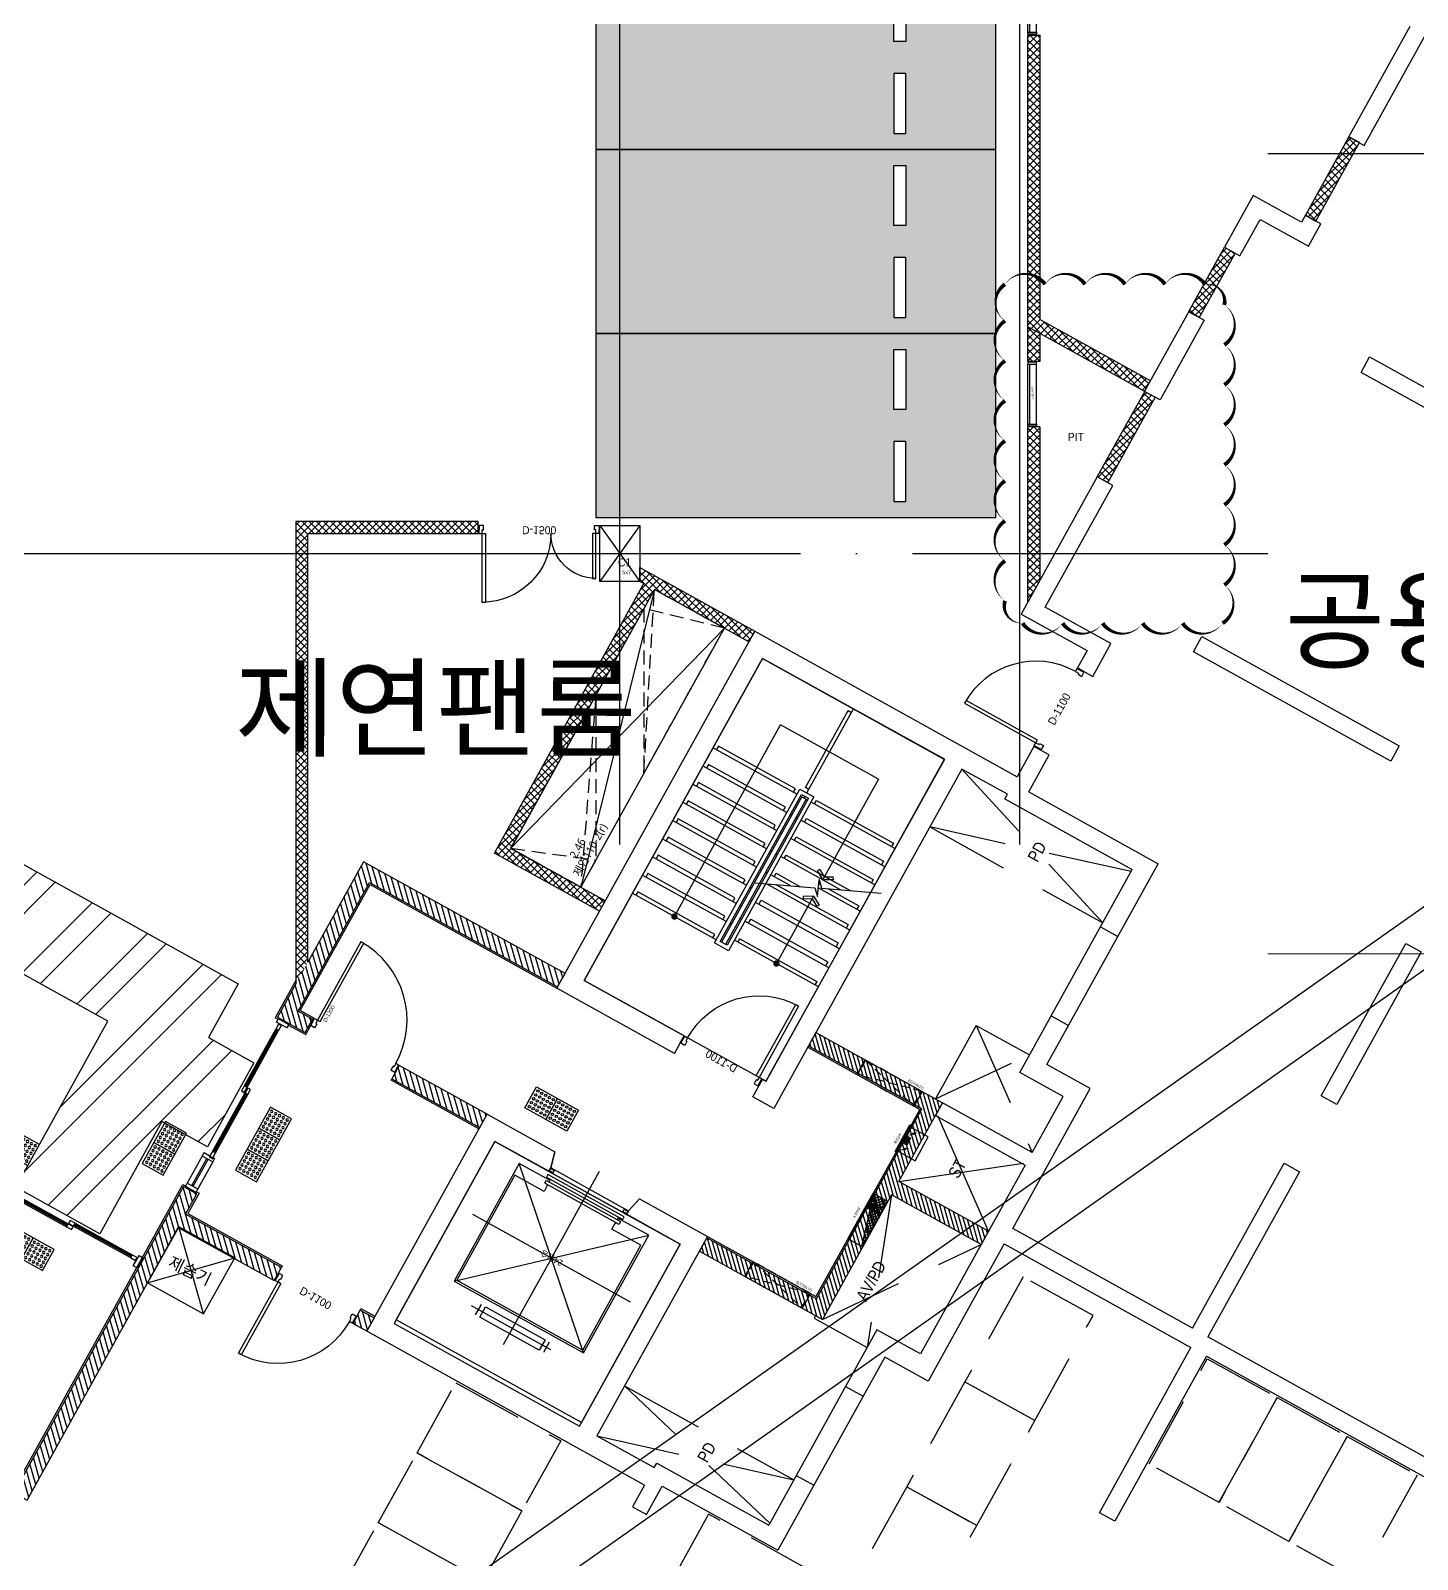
# Model space of a CAD drawing. Header units: millimetres. Extents: x -21000 to 567700, y 435000 to 850800.
# Drawn here: x 426651 to 443986, y 669270 to 688377 of the extents above; entities that cross this region are included whole.
import ezdxf
from ezdxf.enums import TextEntityAlignment as Align
from ezdxf.xclip import XClip

# ---------------------------------------------------------------- set-up
doc = ezdxf.new("R2010")
doc.units = ezdxf.units.MM
doc.header["$LTSCALE"] = 700
doc.header["$XCLIPFRAME"] = 2
for name, pattern in [('AB_Pbase$0$CENTER2', [1.125, 0.75, -0.125, 0.125, -0.125]), ('AB_Pbase$0$CON-110-B2F$0$HIDDEN', [9.525, 6.35, -3.175]), ('AB_Pbase$0$HID', [2.3, 1.5, -0.8]), ('AB_Pbase$0$HIDDEN1', [0.375, 0.25, -0.125]), ('AB_Pbase$0$주차장기둥$0$CEN', [62, 60, -1, 0, -1]), ('AUDIT_D_190513103822-5', [2.3, 1.5, -0.8]), ('HIDDEN', [9.525, 6.35, -3.175])]:
    doc.linetypes.add(name, pattern=pattern)
doc.layers.get('0').update_dxf_attribs({"color": 2})
doc.layers.get('Defpoints').update_dxf_attribs({"color": 171})
for name, color, linetype, plot in [('AB_Pbase$0$@지하주차장제외할면적', 210, 'Continuous', False), ('AB_Pbase$0$AB_Pbase_지붕층_구조도void$0$DEF_TEXT', 221, 'Continuous', False), ('AB_Pbase$0$CON-110-B2F$0$DEF', 181, 'AB_Pbase$0$CON-110-B2F$0$HIDDEN', False), ('AB_Pbase$0$DEFPOINT', 247, 'Continuous', False), ('AB_Pbase$0$Defponts', 161, 'Continuous', False), ('AB_Pbase$0$주차장기둥$0$DEFPOINT', 247, 'Continuous', False)]:
    doc.layers.add(name, color=color, linetype=linetype, plot=plot)
for name, color, linetype in [('AB_Pbase$0$AB_Pbase$0$2.제연덕트..', 15, 'Continuous'), ('AB_Pbase$0$AB_Pbase$0$4.H', 140, 'Continuous'), ('AB_Pbase$0$da-open hid', 8, 'AB_Pbase$0$HIDDEN1'), ('AB_Pbase$0$DOOR', 4, 'Continuous'), ('AB_Pbase$0$ELE4', 4, 'Continuous'), ('AB_Pbase$0$ELE6', 6, 'Continuous'), ('AB_Pbase$0$ELE8', 8, 'Continuous'), ('AB_Pbase$0$ELE9', 9, 'Continuous'), ('AB_Pbase$0$elev', 6, 'Continuous'), ('AB_Pbase$0$FIN', 6, 'Continuous'), ('AB_Pbase$0$HAT-BR', 5, 'Continuous'), ('AB_Pbase$0$LEAD', 7, 'Continuous'), ('AB_Pbase$0$void', 1, 'AB_Pbase$0$HID'), ('AB_Pbase$0$VOID2', 9, 'AB_Pbase$0$CENTER2'), ('AB_Pbase$0$W3', 6, 'Continuous'), ('AB_Pbase$0$WAL', 3, 'Continuous'), ('AB_Pbase$0$WID', 4, 'Continuous'), ('AB_Pbase$0$WIN', 4, 'Continuous'), ('AB_Pbase$0$WIN1', 1, 'Continuous'), ('AB_Pbase$0$경량벽체 세대창고', 4, 'HIDDEN'), ('AB_Pbase$0$경량벽체 세대창고 모듈', 4, 'HIDDEN'), ('AB_Pbase$0$설비사이즈', 4, 'AUDIT_D_190513103822-5'), ('AB_Pbase$0$점자블럭', 5, 'Continuous'), ('AB_Pbase$0$제습기(세대창고)', 6, 'Continuous'), ('AB_Pbase$0$주차-sol', 254, 'Continuous'), ('AB_Pbase$0$주차-일반', 9, 'Continuous'), ('AB_Pbase$0$주차-장애인', 8, 'Continuous'), ('AB_Pbase$0$주차장기둥$0$CEN_P', 244, 'AB_Pbase$0$주차장기둥$0$CEN'), ('MAK2', 7, 'Continuous')]:
    doc.layers.add(name, color=color, linetype=linetype)
doc.styles.add('AB_Pbase$0$AB_Pbase$0$CO_106-1$0$돋움', font='', dxfattribs={"width": 0.9})
doc.styles.add('AB_Pbase$0$AB_Pbase_지붕층_구조도void$0$맑은 고딕', font='malgun.ttf')
doc.styles.add('AB_Pbase$0$돋움', font='')
doc.styles.add('AB_Pbase$0$맑은 고딕', font='')
doc.styles.add('AB_Pbase$0$맑은고딕', font='malgun.ttf')
doc.styles.add('AB_Pbase$0$울릉도L', font='')
doc.styles.add('AB_Pbase$0$주차장기둥$0$맑은 고딕', font='')
doc.styles.get('AB_Pbase$0$AB_Pbase$0$CO_106-1$0$돋움').set_extended_font_data('Dotum')
doc.styles.get('AB_Pbase$0$돋움').set_extended_font_data('Dotum')
doc.styles.get('AB_Pbase$0$맑은 고딕').set_extended_font_data('Dotum')
doc.styles.get('AB_Pbase$0$울릉도L').set_extended_font_data('Dotum')
doc.styles.get('AB_Pbase$0$주차장기둥$0$맑은 고딕').set_extended_font_data('Dotum')

# ---------------------------------------------------------------- blocks, each defined once
blk = doc.blocks.new('AB_Pbase$0$점자블럭')
at = {"layer": 'AB_Pbase$0$점자블럭', "extrusion": (0, 0, -1)}
blk.add_lwpolyline([(0, 0), (300, 0), (300, 300), (0, 300)], close=True, dxfattribs=at)
at = {"layer": 'AB_Pbase$0$점자블럭', "color": 250}
for centre in [(-260, 260), (-260, 205), (-205, 260), (-205, 205), (-150, 260), (-150, 205), (-95, 260), (-95, 205), (-40, 260), (-40, 205), (-260, 150), (-260, 95), (-260, 40), (-205, 150), (-205, 95), (-205, 40), (-150, 150), (-150, 95), (-150, 40), (-95, 150), (-95, 95), (-95, 40), (-40, 150), (-40, 95), (-40, 40)]:
    blk.add_circle(centre, 15, dxfattribs=at)
blk = doc.blocks.new('AB_Pbase$0$자동문 24', base_point=(261519, 88963))
at = {"layer": 'AB_Pbase$0$Defponts'}
for p, q in [((259617, 88218), (259617, 88068)), ((262037, 88218), (262037, 88068)), ((262037, 88218), (262037, 88068))]:
    blk.add_line(p, q, dxfattribs=at)
at = {"layer": 'AB_Pbase$0$ELE9'}
for p, q in [((260062, 88218), (259677, 88218)), ((260177, 88133), (261012, 88133)), ((260177, 88093), (261012, 88093)), ((261082, 88183), (261897, 88183)), ((261082, 88143), (261897, 88143)), ((260062, 88068), (259677, 88068))]:
    blk.add_line(p, q, dxfattribs=at)
at = {"layer": 'AB_Pbase$0$WIN'}
for p, q in [((259677, 88153), (260062, 88153)), ((259677, 88133), (260062, 88133)), ((261012, 88119), (260177, 88119)), ((261012, 88107), (260177, 88107)), ((261012, 88106), (261012, 88125)), ((261082, 88151), (261082, 88170)), ((261897, 88169), (261082, 88169)), ((261897, 88157), (261082, 88157)), ((261897, 88151), (261897, 88170))]:
    blk.add_line(p, q, dxfattribs=at)
for points in [[(259677, 88068), (259627, 88068), (259627, 88218), (259677, 88218)], [(260112, 88138), (260097, 88138), (260097, 88088), (260112, 88088), (260112, 88068), (260062, 88068), (260062, 88218), (260112, 88218)], [(261012, 88093), (261082, 88093), (261082, 88133), (261012, 88133)], [(261897, 88143), (261967, 88143), (261967, 88183), (261897, 88183)], [(261977, 88218), (262027, 88218), (262027, 88068), (261977, 88068)]]:
    blk.add_lwpolyline(points, close=True, dxfattribs=at)
for points in [[(260177, 88093), (260177, 88133), (260107, 88133), (260107, 88093), (260177, 88093)], [(261082, 88143), (261082, 88183), (261012, 88183), (261012, 88143), (261082, 88143)]]:
    blk.add_lwpolyline(points, dxfattribs=at)
at = {"layer": 'AB_Pbase$0$점자블럭', "xscale": -1.000000000000001, "rotation": 179.9999999831855}
for p in [(259917, 88828), (260217, 88828), (260412, 87768), (260712, 87768), (261012, 87768)]:
    blk.add_blockref('AB_Pbase$0$점자블럭', p, dxfattribs=at)
blk = doc.blocks.new('AB_Pbase$0$Door_s_1300', base_point=(595997, -11083))
at = {"layer": 'AB_Pbase$0$Defponts'}
for p, q in [((595987, -11083), (595987, -10983)), ((597207, -11083), (597207, -10983))]:
    blk.add_line(p, q, dxfattribs=at)
at = {"layer": 'AB_Pbase$0$WIN'}
for points in [[(596037, -10983), (596077, -10983), (596077, -9863), (596037, -9863)], [(596052, -11028), (596052, -11083), (595997, -11083), (595997, -10983), (596037, -10983), (596037, -11028)], [(597142, -11028), (597142, -11083), (597197, -11083), (597197, -10983), (597157, -10983), (597157, -11028)]]:
    blk.add_lwpolyline(points, close=True, dxfattribs=at)
at = {"layer": 'AB_Pbase$0$WIN1'}
blk.add_arc((596037, -10983), 1120, 0, 90, dxfattribs=at)
at = {"layer": 'AB_Pbase$0$Defponts', "style": 'AB_Pbase$0$돋움'}
blk.add_text('D-1200', height=50, rotation=90, dxfattribs=at).set_placement((596124, -10844), align=Align.MIDDLE)
blk = doc.blocks.new('AB_Pbase$0$Door_s_1500')
at = {"layer": 'AB_Pbase$0$Defponts'}
for p, q in [((-10, 100), (-10, 0)), ((1510, 100), (1510, 0))]:
    blk.add_line(p, q, dxfattribs=at)
at = {"layer": 'AB_Pbase$0$WIN'}
for points in [[(40, 100), (80, 100), (80, 960), (40, 960)], [(1460, 100), (1420, 100), (1420, 660), (1460, 660)], [(55, 55), (55, 0), (0, 0), (0, 100), (40, 100), (40, 55)], [(1445, 55), (1445, 0), (1500, 0), (1500, 100), (1460, 100), (1460, 55)]]:
    blk.add_lwpolyline(points, close=True, dxfattribs=at)
at = {"layer": 'AB_Pbase$0$WIN1'}
for centre, radius, start, end in [((40, 100), 860, 360, 90), ((1460, 100), 560, 90, 180)]:
    blk.add_arc(centre, radius, start, end, dxfattribs=at)
at = {"layer": 'AB_Pbase$0$Defponts', "style": 'AB_Pbase$0$돋움'}
blk.add_text('D-1500', height=100, rotation=360, dxfattribs=at).set_placement((752, 58), align=Align.MIDDLE)
blk = doc.blocks.new('AB_Pbase$0$ELEV-24', base_point=(816331, 389936))
at = {"layer": 'AB_Pbase$0$Defponts'}
blk.add_lwpolyline([(817656, 392486), (817656, 389936), (815006, 389936), (815006, 392486)], close=True, dxfattribs=at)
at = {"layer": 'AB_Pbase$0$elev'}
for p, q in [((816331, 391553), (816331, 392794)), ((815801, 392536), (815776, 392536)), ((815801, 392486), (815776, 392486)), ((816831, 392536), (815831, 392536)), ((816831, 392486), (815831, 392486)), ((816861, 392536), (816886, 392536)), ((816861, 392486), (816886, 392486)), ((815406, 390712), (817256, 392394)), ((817256, 390712), (815406, 392394)), ((816331, 392407), (816331, 392447)), ((816331, 392332), (816331, 392372)), ((816331, 391553), (815206, 391553)), ((816331, 391553), (816331, 390312)), ((816331, 391553), (817456, 391553)), ((816881, 390547), (815746, 390547)), ((815846, 390472), (815846, 390622)), ((816816, 390622), (816816, 390472))]:
    blk.add_line(p, q, dxfattribs=at)
for points in [[(815804, 392489), (815828, 392489), (815828, 392533), (815804, 392533), (815804, 392521), (815801, 392521), (815801, 392536), (815831, 392536), (815831, 392486), (815801, 392486), (815801, 392501), (815804, 392501)], [(816858, 392489), (816834, 392489), (816834, 392533), (816858, 392533), (816858, 392521), (816861, 392521), (816861, 392536), (816831, 392536), (816831, 392486), (816861, 392486), (816861, 392501), (816858, 392501)], [(815786, 392407), (816876, 392407), (816876, 392447), (815786, 392447)], [(816866, 392372), (816866, 392332), (815806, 392332), (815806, 392372)], [(815906, 390472), (815906, 390622), (816756, 390622), (816756, 390472)]]:
    blk.add_lwpolyline(points, close=True, dxfattribs=at)
for points in [[(815836, 392382), (815846, 392382), (815846, 392394), (815406, 392394), (815406, 390712), (817256, 390712), (817256, 392394), (816816, 392394), (816816, 392382), (816826, 392382), (816816, 392382)], [(815836, 392322), (815846, 392322), (815846, 392237), (815431, 392237), (815431, 390737), (817231, 390737), (817231, 392237), (816816, 392237), (816816, 392322), (816826, 392322)]]:
    blk.add_lwpolyline(points, dxfattribs=at)
at = {"layer": 'Defpoints'}
for p, q in [((815776, 392536), (815726, 392736)), ((816886, 392536), (816936, 392736)), ((815776, 392486), (815776, 392536)), ((816886, 392536), (816886, 392486))]:
    blk.add_line(p, q, dxfattribs=at)
at = {"layer": 'AB_Pbase$0$Defponts', "style": 'AB_Pbase$0$돋움'}
blk.add_text('24인승', height=75, rotation=180, dxfattribs=at).set_placement((816331, 391553), align=Align.MIDDLE)
blk = doc.blocks.new('AB_Pbase$0$Door_s_1100')
at = {"layer": 'AB_Pbase$0$Defponts'}
for p, q in [((-10, 0), (-10, 100)), ((1110, 0), (1110, 100))]:
    blk.add_line(p, q, dxfattribs=at)
at = {"layer": 'AB_Pbase$0$WIN'}
for points in [[(40, 100), (80, 100), (80, 1120), (40, 1120)], [(55, 55), (55, 0), (0, 0), (0, 100), (40, 100), (40, 55)], [(1045, 55), (1045, 0), (1100, 0), (1100, 100), (1060, 100), (1060, 55)]]:
    blk.add_lwpolyline(points, close=True, dxfattribs=at)
at = {"layer": 'AB_Pbase$0$WIN1'}
blk.add_arc((40, 100), 1020, 0, 90, dxfattribs=at)
at = {"layer": 'AB_Pbase$0$Defponts', "style": 'AB_Pbase$0$돋움'}
blk.add_text('D-1100', height=100, dxfattribs=at).set_placement((550, 50), align=Align.MIDDLE)
blk = doc.blocks.new('AB_Pbase$0$CO_110-2-B_1')
at = {"layer": 'AB_Pbase$0$HAT-BR'}
h = blk.add_hatch(dxfattribs=at)
h.set_pattern_fill('ANSI31', color=256, scale=15)
h.set_pattern_definition([(45, (-412016.016, 273154.476), (-33.6759605, 33.6759605), [])])
h.paths.add_polyline_path([(1060, 2090), (1060, 3090), (870, 3090), (870, 1490), (1060, 1490)])
h.paths.add_polyline_path([(-2035, 3040), (-2035, 1280), (-255, 1280), (-255, 0), (-65, 0), (-65, 1280), (1060, 1280), (1060, 1490), (870, 1490), (870, 1470), (870, 1470), (870, 1470), (-1845, 1470), (-1845, 3040)])
at = {"layer": 'AB_Pbase$0$void'}
for p, q in [((3998, 3090), (3998, 620)), ((4730, 620), (3998, 3090)), ((4825, 3090), (3998, 620)), ((-4675, 3040), (-3962, 620)), ((-4580, 620), (-3962, 3040)), ((-3962, 3040), (-3962, 620)), ((-2072, 1380), (-2072, 620)), ((-2035, 1380), (-2072, 1380)), ((2110, 1380), (1060, 1380)), ((1060, 1380), (2110, 620)), ((2110, 1380), (1060, 0)), ((2110, 1380), (2110, 620)), ((-255, 1280), (-2072, 620)), ((-2035, 1280), (-255, 0))]:
    blk.add_line(p, q, dxfattribs=at)
at = {"layer": 'AB_Pbase$0$VOID2', "ltscale": 3}
for p, q in [((-65, 1280), (910, 0)), ((-65, 0), (910, 1280))]:
    blk.add_line(p, q, dxfattribs=at)
at = {"layer": 'AB_Pbase$0$W3'}
for p, q in [((850, 3090), (850, 1490)), ((-1825, 3040), (-1825, 1490)), ((850, 1490), (-1825, 1490))]:
    blk.add_line(p, q, dxfattribs=at)
at = {"layer": 'AB_Pbase$0$WAL'}
for p, q in [((965, 3090), (870, 3090)), ((870, 3090), (870, 1470)), ((870, 3090), (870, 1490)), ((1060, 3090), (1060, 1280)), ((-2035, 3040), (-2035, 1280)), ((-1845, 3040), (-2035, 3040)), ((-1845, 3040), (-1845, 1470)), ((-1845, 1470), (870, 1470)), ((-255, 1280), (-2035, 1280)), ((-255, 0), (-255, 1280)), ((-65, 0), (-65, 1280)), ((-65, 1280), (1060, 1280)), ((-65, 0), (-255, 0))]:
    blk.add_line(p, q, dxfattribs=at)
at = {"rotation": 270}
blk.add_blockref('AB_Pbase$0$ELEV-24', (-4625, 4615), dxfattribs=at)
for p in [(-1225, 5515), (-1225, 5215)]:
    blk.add_blockref('AB_Pbase$0$점자블럭', p)
at = {"layer": 'AB_Pbase$0$WID', "extrusion": (0, 0, -1), "zscale": -0.9999999999999976, "rotation": 90}
blk.add_blockref('AB_Pbase$0$Door_s_1100', (-125, 3400), dxfattribs=at)
at = {"layer": 'AB_Pbase$0$Defponts', "style": 'AB_Pbase$0$돋움', "width": 0.9}
for s, p in [('PD', (-4189, 1742)), ('PD', (4377, 1769)), ('AV/PD', (-1321, 985)), ('ST', (428, 720))]:
    blk.add_text(s, height=150, rotation=360, dxfattribs=at).set_placement(p, align=Align.MIDDLE)
blk = doc.blocks.new('AB_Pbase$0$20160212_34980', base_point=(54476081, -70515734))
at = {"layer": 'AB_Pbase$0$WIN', "rotation": 125.1554939794611}
blk.add_blockref('AB_Pbase$0$Door_s_1100', (54476081, -70515734), dxfattribs=at)
blk = doc.blocks.new('AB_Pbase$0$CON-110-B2F')
for p, q in [((4155, -6910), (4155, -2940)), ((4155, -2940), (7255, -2940)), ((7255, -2940), (7255, -3910)), ((9055, -4620), (9055, -2940)), ((9055, -2940), (14155, -2940)), ((14155, -2940), (14155, -6690)), ((7005, -3190), (4405, -3190)), ((4405, -3190), (4405, -5840)), ((7005, -3960), (7005, -3190)), ((9305, -4620), (9305, -3190)), ((9305, -3190), (13905, -3190)), ((13905, -3190), (13905, -5790)), ((7055, -3960), (7005, -3960)), ((7255, -3910), (7055, -3960)), ((9055, -4620), (9305, -4620)), ((7005, -5840), (7005, -5070)), ((7005, -5070), (7055, -5070)), ((7055, -5070), (7255, -5120)), ((7255, -5120), (7255, -6090)), ((4405, -5840), (7005, -5840)), ((9055, -6040), (9055, -5740)), ((9055, -5740), (9305, -5740)), ((9305, -5740), (9305, -5790)), ((13905, -5790), (9305, -5790)), ((17920, -5750), (15960, -5750)), ((15960, -5750), (15960, -6690)), ((17920, -5970), (17920, -5750)), ((21940, -5750), (21200, -5750)), ((21200, -5750), (21200, -5970)), ((21940, -6440), (21940, -5750)), ((7255, -6090), (4405, -6090)), ((4405, -6090), (4405, -6910)), ((13905, -6040), (9055, -6040)), ((13905, -6690), (13905, -6040)), ((16180, -6910), (16180, -5970)), ((16180, -5970), (17920, -5970)), ((21200, -5970), (21720, -5970)), ((21720, -5970), (21720, -6660)), ((22040, -6440), (21940, -6440)), ((22040, -6660), (22040, -6440)), ((23160, -6440), (23160, -6660)), ((23160, -6440), (24740, -6440)), ((21720, -6660), (22040, -6660)), ((23160, -6660), (24740, -6660)), ((13840, -6690), (13905, -6690)), ((13840, -6690), (13840, -8510)), ((14590, -6690), (14155, -6690)), ((14590, -6910), (14590, -6690)), ((15960, -6690), (15710, -6690)), ((15710, -6690), (15710, -6910)), ((4155, -6910), (3845, -6910)), ((3845, -6910), (3845, -7110)), ((4405, -6910), (4470, -6910)), ((4470, -6910), (4470, -8510)), ((14060, -6910), (14590, -6910)), ((14060, -6910), (14060, -8760)), ((15710, -6910), (16180, -6910)), ((3845, -7110), (4250, -7110)), ((4250, -7110), (4250, -8760)), ((10140, -7850), (9960, -7850)), ((9960, -7850), (9960, -9130)), ((10140, -9130), (10140, -7850)), ((7260, -8510), (4470, -8510)), ((7260, -9130), (7260, -8510)), ((10940, -9130), (10940, -8510)), ((10940, -8510), (13840, -8510)), ((7010, -8760), (4250, -8760)), ((7010, -9380), (7010, -8760)), ((11190, -9380), (11190, -8760)), ((11190, -8760), (14060, -8760)), ((9960, -9130), (7260, -9130)), ((10140, -9130), (10940, -9130)), ((8970, -9380), (7010, -9380)), ((8970, -9380), (8970, -12050)), ((9190, -11950), (9190, -9380)), ((9190, -9380), (11190, -9380)), ((9190, -11950), (11550, -11950)), ((11550, -11950), (11550, -12170)), ((6610, -12050), (8970, -12050)), ((6610, -12270), (6610, -12050)), ((9190, -15980), (9190, -12170)), ((11550, -12170), (9190, -12170)), ((8970, -12270), (6610, -12270)), ((8970, -12270), (8970, -15980))]:
    blk.add_line(p, q)
for points in [[(19140, -5750), (20280, -5750), (20280, -5970), (19140, -5970)], [(16590, -7860), (16810, -7860), (16810, -10680), (16590, -10680)], [(20660, -8000), (20880, -8000), (20880, -10680), (20660, -10680)], [(12510, -11950), (14690, -11950), (14690, -12170), (12510, -12170)]]:
    blk.add_lwpolyline(points, close=True)
at = {"layer": 'AB_Pbase$0$CON-110-B2F$0$DEF'}
for p, q in [((5180, -8510), (5180, -8760)), ((6450, -8510), (6450, -8760)), ((11750, -8510), (11750, -8760)), ((13020, -8510), (13020, -8760))]:
    blk.add_line(p, q, dxfattribs=at)
blk = doc.blocks.new('AB_Pbase$0$CON-110-B1F')
at = {"rotation": 359.9999999999998}
blk.add_blockref('AB_Pbase$0$CON-110-B2F', (0, 0), dxfattribs=at)
blk = doc.blocks.new('AB_Pbase$0$지하1층 동골조')
at = {"rotation": 60.99999813643059}
blk.add_blockref('AB_Pbase$0$CON-110-B1F', (279323, 29949), dxfattribs=at)
blk = doc.blocks.new('AB_Pbase$0$조적점검800')
at = {"layer": 'AB_Pbase$0$설비사이즈', "linetype": 'Continuous'}
for p, q in [((785, 110), (35, 110)), ((785, 0), (35, 0))]:
    blk.add_line(p, q, dxfattribs=at)
for points in [[(35, 110), (10, 110), (10, 0), (35, 0)], [(785, 0), (35, 0), (35, 20), (785, 20)], [(785, 110), (810, 110), (810, 0), (785, 0)]]:
    blk.add_lwpolyline(points, close=True, dxfattribs=at)
at = {"layer": 'Defpoints', "linetype": 'Continuous'}
for p, q in [((0, 110), (0, 0)), ((820, 110), (820, 0))]:
    blk.add_line(p, q, dxfattribs=at)
at = {"layer": 'Defpoints', "linetype": 'Continuous', "style": 'AB_Pbase$0$맑은고딕', "text_generation_flag": 4}
blk.add_text('조적점검 800', height=21, rotation=180, dxfattribs=at).set_placement((398, 56), align=Align.MIDDLE_CENTER)
blk = doc.blocks.new('AB_Pbase$0$세대창고')
at = {"layer": 'AB_Pbase$0$경량벽체 세대창고', "ltscale": 0.2}
blk.add_lwpolyline([(-290837, 78445), (-291837, 78445), (-291837, 79945), (-290837, 79945)], close=True, dxfattribs=at)
blk = doc.blocks.new('AB_Pbase$0$C1CD84166')
at = {"layer": 'AB_Pbase$0$경량벽체 세대창고', "ltscale": 0.2}
blk.add_lwpolyline([(125, 245), (1625, 245), (1625, 1245), (125, 1245)], close=True, dxfattribs=at)
blk = doc.blocks.new('AB_Pbase$0$제습기(세대창고)')
at = {"layer": 'AB_Pbase$0$제습기(세대창고)', "color": 6, "ltscale": 0.2}
for p, q in [((0, 0), (800, 800)), ((0, 800), (800, 0))]:
    blk.add_line(p, q, dxfattribs=at)
blk.add_lwpolyline([(0, 0), (800, 0), (800, 800), (0, 800)], close=True, dxfattribs=at)
at = {"layer": 'AB_Pbase$0$Defponts', "ltscale": 0.2, "style": 'AB_Pbase$0$돋움'}
blk.add_text('제습기', height=150, rotation=273.209, dxfattribs=at).set_placement((298, 688))
blk = doc.blocks.new('AB_Pbase$0$0228_REV.')
at = {"layer": 'AB_Pbase$0$경량벽체 세대창고 모듈'}
for p, xscale, rotation in [((935689, 493010), -0.9999999999999989, 150.9999981356735), ((934962, 491698), -0.9999999999999989, 150.9999981356735), ((934235, 490386), -0.9999999999999978, 150.9999981356737)]:
    blk.add_blockref('AB_Pbase$0$세대창고', p, dxfattribs=dict(at, xscale=xscale, rotation=rotation))
for name, p, rotation in [('AB_Pbase$0$세대창고', (861202, 353454), 330.9999981364371), ('AB_Pbase$0$세대창고', (425226, 347347), 240.9999961861295), ('AB_Pbase$0$세대창고', (862076, 352969), 330.9999981364371), ('AB_Pbase$0$세대창고', (862951, 352484), 330.9999981364371), ('AB_Pbase$0$세대창고', (424741, 346472), 240.9999961861295), ('AB_Pbase$0$C1CD84166', (637768, 561891), 330.9999981364726), ('AB_Pbase$0$세대창고', (424256, 345598), 240.9999961861295)]:
    blk.add_blockref(name, p, dxfattribs=dict(at, rotation=rotation))
at = {"layer": 'AB_Pbase$0$제습기(세대창고)', "color": 6, "rotation": 60.99999825322722}
blk.add_blockref('AB_Pbase$0$제습기(세대창고)', (632169, 565424), dxfattribs=at)
blk = doc.blocks.new('AB_Pbase$0$주차장기둥$0$cen 2bl 지하')
at = {"layer": 'AB_Pbase$0$주차장기둥$0$CEN_P'}
for p, q in [((76100, 243324), (104802, 259233)), ((10097, 85016), (90237, 250834)), ((80948, 234578), (109650, 250487)), ((77576, 234268), (68792, 250115)), ((73203, 231844), (64418, 247691)), ((-1280, 194715), (78524, 238951))]:
    blk.add_line(p, q, dxfattribs=at)
blk = doc.blocks.new('AB_Pbase$0$주차장기둥$0$p기둥 5x7')
blk.add_lwpolyline([(-250, 350), (250, 350), (250, -350), (-250, -350)], close=True)
at = {"layer": 'AB_Pbase$0$주차장기둥$0$DEFPOINT'}
for p, q in [((250, 350), (-250, -350)), ((-250, 350), (250, -350))]:
    blk.add_line(p, q, dxfattribs=at)
at = {"layer": 'AB_Pbase$0$주차장기둥$0$DEFPOINT', "color": 6, "style": 'AB_Pbase$0$주차장기둥$0$맑은 고딕'}
for s, height, p in [('C1', 100, (-24, -160)), ('5x7', 50, (29, -259))]:
    blk.add_text(s, height=height, rotation=0, dxfattribs=at).set_placement(p)
blk = doc.blocks.new('AB_Pbase$0$주차장기둥')
for name, p, rotation in [('AB_Pbase$0$주차장기둥$0$cen 2bl 지하', (36992, -11667), 1.99999810188403), ('AB_Pbase$0$주차장기둥$0$p기둥 5x7', (100186, 225707), 30.99999996544385)]:
    blk.add_blockref(name, p, dxfattribs=dict(rotation=rotation))
blk = doc.blocks.new('AB_Pbase$0$AB_Pbase_지붕층_구조도void')
for p, q in [((384935, -57960), (385067, -55660)), ((385942, -56144), (384935, -55898)), ((384335, -56980), (384148, -59380)), ((383274, -58895), (384335, -59042))]:
    blk.add_line(p, q)
for points in [[(384935, -55898), (384935, -57960), (385942, -56144), (385067, -55660)], [(384335, -56980), (384335, -59042), (384148, -59380), (383274, -58895)]]:
    blk.add_lwpolyline(points, close=True)
at = {"layer": 'AB_Pbase$0$AB_Pbase_지붕층_구조도void$0$DEF_TEXT'}
for p, q in [((385067, -55660), (383274, -58895)), ((385067, -55659), (384148, -59380)), ((383274, -58895), (385942, -56144))]:
    blk.add_line(p, q, dxfattribs=at)
blk.add_lwpolyline([(384148, -59380), (385942, -56144), (385067, -55659), (383274, -58895)], close=True, dxfattribs=at)
at = {"layer": 'AB_Pbase$0$AB_Pbase_지붕층_구조도void$0$DEF_TEXT', "style": 'AB_Pbase$0$AB_Pbase_지붕층_구조도void$0$맑은 고딕'}
blk.add_text('제연110-2(r)', height=100, rotation=61, dxfattribs=at).set_placement((384133, -59255))
blk.add_text('2.46', height=100, rotation=61, dxfattribs=at).set_placement((384241, -58820), align=Align.BOTTOM_RIGHT)
blk = doc.blocks.new('AB_Pbase$0$실명')
at = {"layer": 'AB_Pbase$0$Defponts', "style": 'AB_Pbase$0$돋움'}
blk.add_text('공용창고', height=1000, rotation=359.9315, dxfattribs=at).set_placement((465850, -149830), align=Align.MIDDLE)
blk.add_text('제연팬룸', height=1000, rotation=359.9315, dxfattribs=at).set_placement((450217, -151441))
blk = doc.blocks.new('AB_Pbase$0$주차일반')
at = {"layer": 'AB_Pbase$0$주차-sol'}
h = blk.add_hatch(color=254, dxfattribs=at)
h.dxf.hatch_style = 1
h.paths.add_polyline_path([(0, 0), (-2300, 0), (-2300, -5000), (0, -5000)])
h.paths.add_polyline_path([(-200, -3725), (-200, -3875), (-950, -3875), (-950, -3725)], flags=16)
h.paths.add_polyline_path([(-1350, -3725), (-1350, -3875), (-2100, -3875), (-2100, -3725)], flags=16)
at = {"layer": 'AB_Pbase$0$주차-일반', "color": 6}
for points in [[(0, 0), (0, -5000), (-2300, -5000), (-2300, 0)], [(-1350, -3875), (-1350, -3725), (-2100, -3725), (-2100, -3875)], [(-950, -3875), (-950, -3725), (-200, -3725), (-200, -3875)]]:
    blk.add_lwpolyline(points, close=True, dxfattribs=at)
blk = doc.blocks.new('AB_Pbase$0$pppaaa_1_1')
at = {"layer": 'AB_Pbase$0$주차-일반', "xscale": -1, "rotation": 90.00000335146518}
for p in [(433716, 686891), (433716, 684591), (433716, 682291)]:
    blk.add_blockref('AB_Pbase$0$주차일반', p, dxfattribs=at)
blk = doc.blocks.new('AB_Pbase$0$arrow1')
for p, q in [((0, 0), (0.286, 0.501)), ((0, 0), (0.286, -0.501)), ((0.165, 0), (0.41, 0.429)), ((0.165, 0), (0.41, -0.429)), ((0.286, 0.501), (0.41, 0.43)), ((0.286, -0.501), (0.41, -0.43))]:
    blk.add_line(p, q)
blk = doc.blocks.new('AB_Pbase$0$stair-지하1층')
at = {"layer": 'AB_Pbase$0$ELE4'}
for p, q in [((-3355, 2600), (-3355, 1400)), ((-3095, 2600), (-3095, 1400)), ((-2835, 2600), (-2835, 1400)), ((-2575, 2600), (-2575, 1400)), ((-2315, 2600), (-2315, 1400)), ((-2055, 2600), (-2055, 1400)), ((-1795, 2600), (-1795, 1400)), ((-1535, 2600), (-1535, 1400)), ((-1275, 2600), (-1275, 1400)), ((-3095, 1350), (-3095, 1330)), ((-2835, 1350), (-2835, 1330)), ((-2575, 1350), (-2575, 1330)), ((-2315, 1350), (-2315, 1330)), ((-2055, 1350), (-2055, 1330)), ((-1795, 1350), (-1795, 1330)), ((-1535, 1350), (-1535, 1330)), ((-1275, 1250), (-1275, 1350)), ((-1275, 1330), (-3350, 1330)), ((-1275, 1270), (-3350, 1270)), ((-3250, 1250), (-3250, 1270)), ((-3250, 0), (-3250, 1200)), ((-2980, 1250), (-2980, 1270)), ((-2980, 0), (-2980, 1200)), ((-2710, 1250), (-2710, 1270)), ((-2710, 0), (-2710, 1200)), ((-2440, 0), (-2440, 1200)), ((-2315, 1250), (-2315, 1270)), ((-2315, 920), (-2315, 1200)), ((-2055, 1250), (-2055, 1270)), ((-2055, 347), (-2055, 1200)), ((-1795, 1250), (-1795, 1270)), ((-1795, 0), (-1795, 1200)), ((-1535, 1250), (-1535, 1270)), ((-1535, 0), (-1535, 1200)), ((-1275, 1300), (-1250, 1300)), ((-1275, 0), (-1275, 1200)), ((-1200, 1300), (0, 1300)), ((-2170, 0), (-2170, 600))]:
    blk.add_line(p, q, dxfattribs=at)
at = {"layer": 'AB_Pbase$0$ELE6'}
for points in [[(-3355, 1450), (-3305, 1450), (-3305, 2550), (-3355, 2550)], [(-3095, 1450), (-3045, 1450), (-3045, 2550), (-3095, 2550)], [(-2835, 1450), (-2785, 1450), (-2785, 2550), (-2835, 2550)], [(-2575, 1450), (-2525, 1450), (-2525, 2550), (-2575, 2550)], [(-2315, 1450), (-2265, 1450), (-2265, 2550), (-2315, 2550)], [(-2055, 1450), (-2005, 1450), (-2005, 2550), (-2055, 2550)], [(-1795, 1450), (-1745, 1450), (-1745, 2550), (-1795, 2550)], [(-1535, 1450), (-1485, 1450), (-1485, 2550), (-1535, 2550)], [(-1275, 1450), (-1225, 1450), (-1225, 2550), (-1275, 2550)], [(-1150, 1300), (-1150, 1350), (-50, 1350), (-50, 1300)], [(-3250, 1150), (-3200, 1150), (-3200, 50), (-3250, 50)], [(-2980, 1150), (-2920, 1150), (-2920, 50), (-2980, 50)], [(-2710, 1150), (-2650, 1150), (-2650, 50), (-2710, 50)], [(-2440, 1150), (-2419, 1150)], [(-2315, 1150), (-2265, 1150), (-2265, 809)], [(-2055, 1150), (-2005, 1150), (-2005, 236)], [(-1795, 1150), (-1745, 1150), (-1745, 50), (-1795, 50)], [(-1535, 1150), (-1485, 1150), (-1485, 50), (-1535, 50)], [(-1275, 1150), (-1225, 1150), (-1225, 50), (-1275, 50)], [(-2390, 1085), (-2390, 50), (-2440, 50)], [(-2120, 621), (-2120, 594)], [(-2120, 491), (-2120, 50), (-2170, 50)]]:
    blk.add_lwpolyline(points, dxfattribs=at)
for points in [[(-1200, 1200), (-3400, 1200), (-3400, 1400), (-1200, 1400)], [(-1250, 1250), (-3350, 1250), (-3350, 1350), (-1250, 1350)]]:
    blk.add_lwpolyline(points, close=True, dxfattribs=at)
at = {"layer": 'AB_Pbase$0$LEAD'}
for p, q in [((-3355, 2000), (-615, 2000)), ((-615, 600), (-615, 2000)), ((-2290, 600), (-3250, 600)), ((-615, 600), (-2050, 600))]:
    blk.add_line(p, q, dxfattribs=at)
at = {"layer": 'AB_Pbase$0$LEAD', "const_width": 39.5}
for points in [[(-3355, 1980, -1), (-3355, 2020, -1)], [(-3250, 580, -1), (-3250, 620, -1)]]:
    blk.add_lwpolyline(points, format="xyb", close=True, dxfattribs=at)
at = {"layer": 'AB_Pbase$0$LEAD'}
blk.add_lwpolyline([(-2496, 1320), (-2188, 638), (-2268, 558), (-2072, 642), (-2152, 562), (-1844, -120)], dxfattribs=at)
at = {"layer": 'Defpoints'}
blk.add_lwpolyline([(-4600, 2600), (-4600, 0), (0, 0), (0, 2600)], close=True, dxfattribs=at)
at = {"layer": 'AB_Pbase$0$LEAD', "xscale": 225, "yscale": 225, "zscale": 225, "rotation": 180.0000000066403}
blk.add_blockref('AB_Pbase$0$arrow1', (-2290, 600), dxfattribs=at)
at = {"layer": 'AB_Pbase$0$LEAD', "extrusion": (0, 0, -1), "xscale": 225, "yscale": 225, "zscale": -225, "rotation": 179.9999999933595}
blk.add_blockref('AB_Pbase$0$arrow1', (2050, 600), dxfattribs=at)
blk = doc.blocks.new('AB_Pbase$0$장애인주차구획통로_1')
at = {"layer": 'AB_Pbase$0$ELE8'}
h = blk.add_hatch(dxfattribs=at)
h.set_pattern_fill('ANSI32', color=256, scale=80)
h.set_pattern_definition([(45, (-28406.3, -694336.9), (-538.8154, 538.8154), []), (45, (-28047.1, -694336.9), (-538.8154, 538.8154), [])])
h.paths.add_polyline_path([(399791, -17291), (399791, -17291), (397455, -15996), (385374, -15996), (385374, -17196), (397144, -17196), (399209, -18341), (398059, -20416), (399109, -20998), (399887, -19594), (400455, -19909), (401037, -18860), (400469, -18544), (400841, -17873)])
at = {"layer": 'AB_Pbase$0$주차-장애인', "color": 6, "elevation": 0}
blk.add_lwpolyline([(400455, -19909), (399887, -19594), (399109, -20998), (398059, -20416), (399209, -18341), (397144, -17196), (385374, -17196), (385374, -15996), (397455, -15996), (400841, -17873), (400469, -18544), (401037, -18860), (400455, -19909), (399887, -19594)], dxfattribs=at)
blk = doc.blocks.new('AB_Pbase$0$A$C70305FF0')
at = {"layer": 'AB_Pbase$0$WIN1', "color": 1, "linetype": 'AB_Pbase$0$HID', "ltscale": 0.1}
for p, q in [((181, 615), (79, 431)), ((880, 227), (181, 615)), ((181, 615), (778, 44)), ((79, 431), (778, 44)), ((880, 227), (79, 431)), ((778, 44), (880, 227))]:
    blk.add_line(p, q, dxfattribs=at)
at = {"layer": 'Defpoints'}
for p, q in [((172, 620), (70, 436)), ((889, 222), (787, 39))]:
    blk.add_line(p, q, dxfattribs=at)
at = {"layer": 'Defpoints', "style": 'AB_Pbase$0$맑은 고딕', "oblique": 0, "width": 0.9}
blk.add_text('점검구(8x12)', height=30, rotation=331, dxfattribs=at).set_placement((809, 313), align=Align.MIDDLE_CENTER)
blk = doc.blocks.new('AB_Pbase$0$AB_Pbase$0$AN65P')
for p, q in [((-72, 43), (-72, -43)), ((-72, 28), (-45, 28)), ((-67, 48), (-50, 48)), ((-45, 43), (-45, -43)), ((45, 39), (45, -39)), ((45, 39), (50, 39)), ((50, 39), (50, -39)), ((51, 39), (51, -39)), ((54, 39), (54, -39)), ((54, 39), (57, 25)), ((57, 25), (57, -25)), ((57, 25), (63, 25)), ((63, 25), (63, -25)), ((69, 22), (69, -22)), ((69, 13), (79, 13)), ((71, 23), (78, 23)), ((79, 22), (79, -22)), ((79, 10), (85, 10)), ((85, 16), (85, -16)), ((85, 16), (90, 16)), ((90, 60), (99, 60)), ((90, 60), (90, -60)), ((100, 41), (100, -41)), ((100, 12), (106, 12)), ((100, 7), (107, 7)), ((106, 12), (106, -12)), ((107, 7), (107, -7)), ((-72, -28), (-45, -28)), ((-67, -48), (-50, -48)), ((45, -39), (50, -39)), ((54, -39), (57, -25)), ((57, -25), (63, -25)), ((69, -13), (79, -13)), ((71, -23), (78, -23)), ((79, -10), (85, -10)), ((85, -16), (90, -16)), ((90, -60), (99, -60)), ((100, -7), (107, -7)), ((100, -12), (106, -12))]:
    blk.add_line(p, q)
for radius in [34, 31.8]:
    blk.add_circle((0, 0), radius)
for centre, radius, start, end in [((-67, 43), 5, 90, 180), ((-50, 43), 5, 0, 90), ((-40, 40), 4.76, 192.3416, 301.4352), ((0, 0), 52.3, 43.6221, 136.3779), ((40, 40), 4.76, 238.5648, 347.6584), ((51, 39), 0.5, 180, 0), ((53, 39), 1.5, 0, 180), ((69, 28), 8.45, 219.9317, 266.7438), ((71, 22), 1.5, 90, 180), ((78, 22), 1.5, 0, 90), ((90, 50), 13.4, 318.1086, 47.7898), ((-67, -43), 5, 180, 270), ((-50, -43), 5, 270, 0), ((-40, -40), 4.76, 58.5648, 167.6584), ((0, 0), 52.3, 223.6221, 316.3779), ((40, -40), 4.76, 12.3416, 121.4352), ((51, -39), 0.5, 0, 180), ((53, -39), 1.5, 180, 0), ((69, -28), 8.45, 93.2562, 140.0683), ((71, -22), 1.5, 180, 270), ((78, -22), 1.5, 270, 0), ((90, -50), 13.4, 312.2102, 41.8914)]:
    blk.add_arc(centre, radius, start, end)
blk = doc.blocks.new('AB_Pbase')
at = {"layer": 'AB_Pbase$0$AB_Pbase$0$4.H'}
h = blk.add_hatch(dxfattribs=at)
h.set_pattern_fill('ANSI37', color=256, scale=10, angle=241)
h.set_pattern_definition([(286, (-92907.872, -153376.076), (30.5200588, 8.7514861), []), (16, (-92907.872, -153376.076), (-8.7514861, 30.5200588), [])])
h.paths.add_polyline_path([(437358, 673749), (437043, 673180), (437192, 673841)])
at = {"layer": 'AB_Pbase$0$ELE8'}
h = blk.add_hatch(dxfattribs=at)
h.set_pattern_fill('NET', color=256, scale=20, angle=45)
h.set_pattern_definition([(45, (423786.61, 675028.52), (-44.90128, 44.90128), []), (135, (423786.61, 675028.52), (-44.90128, -44.90128), [])])
h.paths.add_polyline_path([(443130, 687050), (442586, 686069), (442717, 685996), (443261, 686978)])
h.paths.add_polyline_path([(441575, 685668), (441706, 685596), (441260, 684791), (441129, 684864)])
h.paths.add_polyline_path([(440577, 683867), (440708, 683794), (440116, 682727), (439985, 682800)])
h.paths.add_polyline_path([(439116, 691250), (439266, 691167), (439266, 689991), (439116, 689991)])
h.paths.add_polyline_path([(439116, 689141), (439266, 689141), (439266, 689291), (439116, 689291)])
h.paths.add_polyline_path([(439116, 688321), (439266, 688321), (439266, 684764), (440649, 683998), (440577, 683867), (439266, 684593), (439266, 681503), (440577, 683867), (439116, 681233), (439116, 684676)])
h.paths.add_polyline_path([(424896, 676690), (424969, 676821), (424392, 677141), (411576, 677141), (411576, 677941), (409017, 677941), (408934, 677791), (411166, 677791), (411166, 676991), (413566, 676991), (421981, 676991), (424014, 675852), (423612, 675125), (423787, 675029), (424267, 675895), (422290, 676991), (424353, 676991)])
h.paths.add_polyline_path([(425686, 676423), (425614, 676292), (426157, 675991), (426466, 675991)])
h.paths.add_polyline_path([(433766, 692161), (433916, 692161), (433916, 694841), (433766, 694841)])
h.paths.add_polyline_path([(433916, 690191), (433766, 690191), (433766, 689991), (433916, 689991)])
h.paths.add_polyline_path([(434449, 681392), (432655, 678156), (433836, 677502), (433763, 677371), (432451, 678098), (434317, 681465), (434266, 681493), (434266, 681665), (435702, 680869), (435629, 680738)])
h.paths.add_polyline_path([(429966, 676462), (430116, 676733), (430116, 682091), (432246, 682091), (432246, 682091), (432246, 682241), (429966, 682241)])
h.paths.add_polyline_path([(411316, 677141), (411426, 677141), (411426, 677791), (411316, 677791)], flags=16)
h.paths.add_polyline_path([(439266, 683423), (439116, 683423), (439116, 684243), (439266, 684243)], flags=17)
at = {"layer": 'AB_Pbase$0$HAT-BR'}
h = blk.add_hatch(dxfattribs=at)
h.set_pattern_fill('ANSI31', color=256, scale=20, angle=61)
h.paths.add_polyline_path([(429736, 676047), (430082, 675855), (430174, 676021), (429995, 676121), (430887, 677730), (433239, 676426), (433331, 676592), (430813, 677988), (430116, 676733), (429966, 676462)])
h = blk.add_hatch(dxfattribs=at)
h.set_pattern_fill('ANSI31', color=256, scale=20, angle=61)
h.paths.add_polyline_path([(432265, 674668), (432357, 674834), (431260, 675442), (431167, 675276)])
h = blk.add_hatch(dxfattribs=at)
h.set_pattern_fill('ANSI31', color=256, scale=20, angle=61)
h.set_pattern_definition([(105.999998, (-80010.085, 0), (-61.0401183, -17.50297), [])])
h.paths.add_polyline_path([(428589, 673584), (428729, 673838), (428563, 673930), (426442, 670104), (426608, 670012), (428496, 673418), (429695, 672754), (429787, 672920)])
h = blk.add_hatch(dxfattribs=at)
h.set_pattern_fill('ANSI31', color=256, scale=20, angle=61)
h.paths.add_polyline_path([(430854, 672123), (430679, 672220), (430771, 672386), (430946, 672289)])
at = {"layer": 'AB_Pbase$0$AB_Pbase$0$2.제연덕트..', "color": 9}
for p, q in [((437559, 674472, 0), (437651, 674535, 0)), ((437602, 674448, 0), (437607, 674559, 0))]:
    blk.add_line(p, q, dxfattribs=at)
at = {"layer": 'AB_Pbase$0$AB_Pbase$0$2.제연덕트..', "color": 2}
for p, q in [((437643, 674577, 0), (437726, 674605, 0)), ((437538, 674387, 0), (437621, 674415, 0))]:
    blk.add_line(p, q, dxfattribs=at)
at = {"layer": 'AB_Pbase$0$AB_Pbase$0$2.제연덕트..', "color": 9}
for points in [[(437456, 674369), (437640, 674701), (437653, 674694), (437469, 674362)], [(437559, 674472), (437607, 674559), (437651, 674535), (437602, 674448)]]:
    blk.add_lwpolyline(points, close=True, dxfattribs=at)
at = {"layer": 'AB_Pbase$0$AB_Pbase$0$2.제연덕트..', "color": 2}
blk.add_lwpolyline([(437871, 674550), (437643, 674677), (437479, 674379), (437706, 674253)], close=True, dxfattribs=at)
at = {"layer": 'AB_Pbase$0$AB_Pbase$0$2.제연덕트..', "color": 51, "const_width": 20.2}
blk.add_lwpolyline([(437600, 674495, -1), (437610, 674512, -1)], format="xyb", close=True, dxfattribs=at)
at = {"layer": 'AB_Pbase$0$AB_Pbase$0$2.제연덕트..', "color": 2}
for centre in [(437687, 674590, 0), (437582, 674400, 0)]:
    blk.add_circle(centre, 10, dxfattribs=at)
at = {"layer": 'AB_Pbase$0$AB_Pbase$0$4.H'}
blk.add_line((437120, 673711), (437111, 673716), dxfattribs=at)
blk.add_lwpolyline([(437043, 673180), (436868, 673277), (437183, 673846), (437358, 673749), (437043, 673180), (437192, 673841), (436876, 673272)], dxfattribs=at)
at = {"layer": 'AB_Pbase$0$FIN'}
for p, q in [((428756, 673846), (428616, 673592)), ((428721, 673865), (428756, 673846)), ((428616, 673592), (429796, 672938)), ((429796, 672938), (429787, 672920)), ((430771, 672386), (430781, 672403)), ((430956, 672307), (430781, 672403))]:
    blk.add_line(p, q, dxfattribs=at)
for points in [[(429875, 675947), (430090, 675828), (430201, 676029), (430022, 676129), (430894, 677703), (433230, 676409), (433239, 676426)], [(429966, 676503), (429709, 676039), (429744, 676020)], [(432255, 674651), (431158, 675259), (431167, 675276)], [(426424, 670113), (428555, 673957), (428590, 673938)]]:
    blk.add_lwpolyline(points, dxfattribs=at)
at = {"layer": 'AB_Pbase$0$WAL'}
for p, q in [((439116, 688321), (439266, 688321)), ((439116, 684243), (439116, 688321)), ((439266, 688321), (439266, 684764)), ((440577, 683867), (439116, 684676)), ((440649, 683998), (439266, 684764)), ((439266, 684593), (439266, 684243)), ((439266, 684243), (439116, 684243)), ((439116, 681233), (439116, 683423)), ((439266, 683423), (439116, 683423)), ((439266, 683423), (439266, 681503)), ((432655, 678156), (433836, 677502)), ((429995, 676121), (430887, 677730)), ((430887, 677730), (433239, 676426)), ((433239, 676426), (433331, 676592)), ((429966, 676462), (429736, 676047)), ((429736, 676047), (430082, 675855)), ((430174, 676021), (429995, 676121)), ((430082, 675855), (430174, 676021))]:
    blk.add_line(p, q, dxfattribs=at)
for points in [[(443130, 687050), (442586, 686069), (442717, 685996), (443261, 686978)], [(428589, 673584), (428729, 673838), (428563, 673930), (426442, 670104), (426608, 670012), (428496, 673418), (429695, 672754), (429787, 672920)], [(430854, 672123), (430679, 672220), (430771, 672386), (430946, 672289)]]:
    blk.add_lwpolyline(points, close=True, dxfattribs=at)
for points in [[(441575, 685668), (441706, 685596), (441260, 684791), (441129, 684864), (441575, 685668)], [(440577, 683867), (440708, 683794), (440116, 682727), (439985, 682800), (440577, 683867)], [(432246, 682091), (432246, 682241), (429966, 682241), (429966, 676462)], [(430116, 676733), (430116, 682091), (432246, 682091)], [(433763, 677371), (432451, 678098), (434317, 681465), (434266, 681493), (434266, 681665), (435702, 680869), (435629, 680738), (434449, 681392)], [(434449, 681392), (432655, 678156)], [(433331, 676592), (430813, 677988), (430116, 676733)], [(432265, 674668), (432357, 674834), (431260, 675442), (431167, 675276), (432265, 674668)]]:
    blk.add_lwpolyline(points, dxfattribs=at)
for name, p, rotation in [('AB_Pbase$0$주차장기둥', (231893, 539971), 329.0000000345588), ('AB_Pbase$0$0228_REV.', (-203355, 106916), 359.9999999999992), ('AB_Pbase$0$지하1층 동골조', (146945, 639965), 359.9999999999994), ('AB_Pbase$0$실명', (-21011, 830850), 359.9999999999999)]:
    blk.add_blockref(name, p, dxfattribs=dict(rotation=rotation))
ref = blk.add_blockref('AB_Pbase$0$장애인주차구획통로_1', (28406, 694337), dxfattribs=dict(rotation=359.9999999999999))
XClip(ref).set_block_clipping_path([(-28406.3348484063, -694336.9095073047), (465439.3839524707, 145612.4817902463)])
at = {"layer": 'AB_Pbase$0$@지하주차장제외할면적', "rotation": 359.9999999999999}
for p in [(436907, 674895), (435509, 672372)]:
    blk.add_blockref('AB_Pbase$0$A$C70305FF0', p, dxfattribs=at)
at = {"layer": 'AB_Pbase$0$AB_Pbase$0$4.H', "xscale": -1, "rotation": 330.9999997702944}
blk.add_blockref('AB_Pbase$0$AB_Pbase$0$AN65P', (437223, 673654), dxfattribs=at)
at = {"layer": 'AB_Pbase$0$da-open hid', "rotation": 359.9999999999999}
blk.add_blockref('AB_Pbase$0$AB_Pbase_지붕층_구조도void', (49381, 737052), dxfattribs=at)
at = {"layer": 'AB_Pbase$0$DOOR', "rotation": 270}
for p in [(439116, 689141), (439116, 684243)]:
    blk.add_blockref('AB_Pbase$0$조적점검800', p, dxfattribs=at)
at = {"layer": 'AB_Pbase$0$ELE4', "rotation": 60.99999813644301}
for name, p in [('AB_Pbase$0$CO_110-2-B_1', (438656, 673429)), ('AB_Pbase$0$stair-지하1층', (438074, 679269))]:
    blk.add_blockref(name, p, dxfattribs=at)
at = {"layer": 'AB_Pbase$0$WAL'}
ref = blk.add_blockref('AB_Pbase$0$pppaaa_1_1', (0, 0), dxfattribs=dict(at, rotation=359.9999999999999))
XClip(ref).set_block_clipping_path([(-396188.9384898804, 0.0133324571), (493845.7278262604, 839949.4046300659)])
at = {"layer": 'AB_Pbase$0$WAL', "color": 153, "xscale": -0.9999999999999776, "rotation": 179.9780913343567}
blk.add_blockref('AB_Pbase$0$Door_s_1500', (432256, 682191), dxfattribs=at)
at = {"layer": 'AB_Pbase$0$WAL', "rotation": 295.8445027369158}
blk.add_blockref('AB_Pbase$0$20160212_34980', (439285, 679392), dxfattribs=at)
at = {"layer": 'AB_Pbase$0$WAL', "xscale": -0.9999999999999888, "rotation": 276.1554921158808}
blk.add_blockref('AB_Pbase$0$20160212_34980', (429757, 672845), dxfattribs=at)
at = {"layer": 'AB_Pbase$0$WIN'}
for name, p, rotation in [('AB_Pbase$0$Door_s_1300', (430153, 675942), 330.9999981364547), ('AB_Pbase$0$자동문 24', (428851, 675946), 60.99999813644301), ('AB_Pbase$0$자동문 24', (427967, 673942), 330.9999981364547)]:
    blk.add_blockref(name, p, dxfattribs=dict(at, rotation=rotation))
at = {"layer": 'AB_Pbase$0$DEFPOINT', "color": 171, "style": 'AB_Pbase$0$울릉도L'}
blk.add_text('PIT', height=100, dxfattribs=at).set_placement((439615, 683249))
at = {"layer": 'Defpoints', "style": 'AB_Pbase$0$AB_Pbase$0$CO_106-1$0$돋움'}
for s, p in [('제연담파', (437489, 674528)), ('소화전함', (436977, 673603))]:
    blk.add_text(s, height=28.8, rotation=61.0018, dxfattribs=at).set_placement(p, align=Align.MIDDLE)

msp = doc.modelspace()

# ---------------------------------------------------------------- block references
ref = msp.add_blockref('AB_Pbase', (0, 0))
XClip(ref).set_block_clipping_path([(-0.000000015, 445500.0000000148), (493845.7187941075, 839949.3912975936)])

# ---------------------------------------------------------------- next in the draw order: linework, layer by layer
at = {"layer": 'Defpoints'}
msp.add_lwpolyline([(438831, 685206, 0, 50, -0.520567), (439331, 685206, 0, 50, -0.520567), (439831, 685206, 0, 50, -0.520567), (440331, 685206, 0, 50, -0.520567), (440831, 685206, 0, 50, -0.520567), (441331, 685206, 0, 50, -0.520567), (441573, 684948, 0, 50, -0.520567), (441573, 684448, 0, 50, -0.520567), (441573, 683948, 0, 50, -0.520567), (441573, 683448, 0, 50, -0.520567), (441573, 682948, 0, 50, -0.520567), (441573, 682448, 0, 50, -0.520567), (441573, 681948, 0, 50, -0.520567), (441573, 681448, 0, 50, -0.520567), (441551, 680970, 0, 50, -0.520567), (441051, 680970, 0, 50, -0.520567), (440551, 680970, 0, 50, -0.520567), (440051, 680970, 0, 50, -0.520567), (439551, 680970, 0, 50, -0.520567), (439051, 680970, 0, 50, -0.520567), (438831, 681250, 0, 50, -0.520567), (438831, 681750, 0, 50, -0.520567), (438831, 682250, 0, 50, -0.520567), (438831, 682750, 0, 50, -0.520567), (438831, 683250, 0, 50, -0.520567), (438831, 683750, 0, 50, -0.520567), (438831, 684250, 0, 50, -0.520567), (438831, 684750, 0, 50, -0.520567)], format="xyseb", close=True, dxfattribs=at)
at = {"layer": 'MAK2'}
msp.add_lwpolyline([(427701, 665882), (483194, 705036), (480369, 709040), (479511, 708434), (482336, 704430)], dxfattribs=at)

doc.saveas('drawing.dxf')
